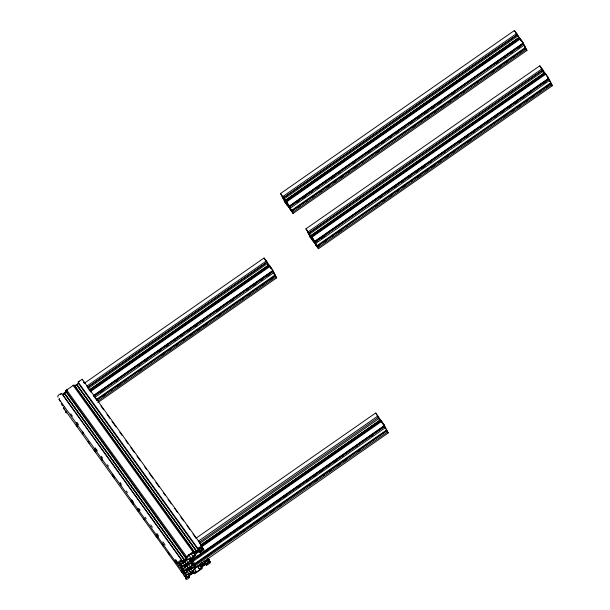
<?xml version="1.0" encoding="UTF-8"?>
<svg xmlns="http://www.w3.org/2000/svg" width="610" height="610" viewBox="0 0 610 610"><rect width="100%" height="100%" fill="white"/><g stroke="black" fill="none" stroke-linecap="round" stroke-linejoin="round"><path stroke-width="0.91" d="M59.056 399.207L59.643 398.437M178.966 565.798L179.919 564.768L178.814 563.221M183.175 571.753L184.289 573.293L183.335 574.33L184.472 576.587M194.971 564.898L194.712 564.395L386.763 430.53L387.67 431.88L194.384 566.263L194.613 566.713L193.606 567.414L191.677 567.986L191.052 566.774L192.402 565.066L193.408 564.364L193.644 564.814L194.598 563.785L192.531 560.125L384.582 426.26L386.671 429.928L194.285 563.953M202.528 546.72L201.59 547.704L201.361 547.254L200.347 547.955L198.997 549.663L199.623 550.876L202.558 549.602L201.216 547.605M209.085 559.484L208.14 560.499L207.903 560.049L206.897 560.75L205.547 562.458L206.172 563.67L209.108 562.397L207.209 559.629M194.59 563.815L194.171 563.259M65.613 411.979L66.185 411.232M185.524 578.57L186.469 577.563L185.356 576.023M67.359 390.179L67.184 389.828L65.811 390.606L73.955 384.925L193.927 551.646L192.806 552.904L194.735 552.332L198.235 549.892L199.401 547.833L198.097 548.741L78.126 382.02L82.22 379.229L202.543 546.629M65.811 390.606L185.791 557.326L187.087 556.419L185.92 558.478L184.197 559.736L182.428 560.91L62.517 394.319L66.909 390.743M194.735 552.332L74.832 385.741L78.324 383.301L198.235 549.892M64.004 406.969L63.432 407.8L64.561 409.996M182.428 560.91L180.316 561.139C183.984 557.875 173.743 564.357 179.18 563.32L178.951 562.87L179.958 562.168L181.887 561.596L182.504 562.801L180.148 565.218L179.043 563.67M60.352 401.471L59.056 399.245L180.102 568.062L181.361 567.59L181.132 567.132L182.146 566.431L184.067 565.859L184.693 567.071L183.343 568.779L182.337 569.481L182.1 569.031C180.011 569.557 181.917 573.758 183.549 571.852L183.32 571.402L184.327 570.701L186.256 570.121L186.874 571.334L184.517 573.751L183.404 572.203M186.378 564.006L191.029 559.713L190.655 558.981C186.18 559.423 183.328 562.786 180.346 565.6L180.934 566.751L186.378 564.006L184.716 561.688M187.308 559.454L186.69 558.249L188.399 556.076L188.2 555.641L191.525 553.331L191.753 553.743L194.201 553.011L194.819 554.223L193.088 556.411L193.294 556.838L191.197 558.303L187.308 559.454L186.202 557.914M199.706 543.274L203.953 549.717L200.766 552.119L199.889 552.241L201.01 550.982L197.312 552.729L194.239 555.702L194.422 556.053L195.719 555.146L195.238 555.969L191.868 558.424M186.584 570.769L188.97 573.705L192.47 571.273L195.185 567.826L194.811 567.094L189.367 569.847L184.716 574.132L185.303 575.283L188.97 573.705M188.559 568.268L193.218 563.983L192.623 562.832L188.955 564.403L185.463 566.842L182.527 569.862L183.122 571.021L188.559 568.268L186.896 565.958M185.036 575.703L186.698 578.013L189.054 575.604L188.437 574.391L186.507 574.963L184.563 576.61M199.394 564.685L200.476 564.448L199.356 565.699L203.054 563.953L206.127 560.979L205.951 560.628L204.647 561.543L205.341 560.537M199.661 569.183L201.369 567.018L200.751 565.805L198.273 566.545L198.052 566.133L195.955 567.597L193.24 571.044L193.858 572.256L196.306 571.524L196.534 571.936L199.859 569.618L197.434 566.103M193.927 551.646L192.92 551.837L185.791 557.326M286.075 201.353L286.525 201.887L520.437 38.849L519.987 38.316L286.075 201.353L287.279 203.153L282.712 196.588L516.624 33.55L517.425 34.77L283.513 197.815L282.521 196.443L282.704 196.786M517.387 34.701L283.513 197.815M284.1 198.898L518.012 35.853L516.434 33.397M285.19 200.415L519.102 37.378L518.012 35.853M285.305 200.583L519.217 37.545L520.376 39.139M285.366 200.66L519.278 37.622L519.972 38.712M286.113 201.43L519.987 38.316M290.505 208.818L289.041 206.34L522.953 43.295L523.632 44.248L523.372 43.737L289.46 206.782L289.719 207.286M289.041 206.34L287.02 203.023L289.369 206.18L523.281 43.135L522.747 42.09M284.496 200.469L291.557 210.442L289.605 206.981L523.517 43.935L524.28 45.094L525.462 47.405L291.222 210.602L286.319 203.854L286.494 204.205M296.742 202.398L298.298 201.308M302.979 198.044L305.313 196.42M310.772 192.615L312.335 191.525M317.009 188.261L319.35 186.637M324.81 182.832L326.365 181.742M331.047 178.478L334.166 176.305M338.84 173.049L340.403 171.959M352.877 163.267L354.44 162.176M367.693 152.942L370.034 151.31M375.486 147.506L377.049 146.415M381.73 143.159L384.064 141.528M389.523 137.723L391.086 136.632M395.76 133.376L398.101 131.745M403.561 127.94L405.116 126.85M409.798 123.594L412.917 121.421M417.591 118.157L419.932 116.525M423.828 113.811L426.947 111.638M431.628 108.374L433.969 106.742M437.866 104.028L440.984 101.855M451.903 94.245L455.022 92.072M496.342 63.265L498.683 61.633M504.142 57.836L505.698 56.745M510.379 53.482L512.72 51.858M518.172 48.053L519.735 46.962M290.368 208.132L524.28 45.094M293.097 213.462L527.009 50.424L525.698 48.205L291.649 211.045L291.908 211.548L293.463 210.465M525.698 48.205L291.786 211.243L293.09 213.447L290.085 209.192L290.886 210.419M298.145 207.202L300.478 205.57M305.938 201.765L307.501 200.682M312.175 197.419L314.516 195.787M319.975 191.99L321.531 190.899M326.213 187.636L329.331 185.463M334.005 182.207L336.346 180.575M340.243 177.853L343.361 175.68M348.043 172.424L349.599 171.334M354.28 168.07L357.399 165.897M362.081 162.641L363.636 161.551M376.111 152.858L379.229 150.685M412.757 127.315L415.097 125.683M420.557 121.878L422.112 120.795M426.794 117.532L429.135 115.9M434.587 112.095L436.15 111.012M440.832 107.749L443.165 106.117M448.625 102.312L450.188 101.229M454.862 97.966L457.98 95.793M462.662 92.529L464.218 91.447M476.692 82.746L478.255 81.664M491.507 72.422L493.848 70.79M499.308 66.986L500.863 65.903M505.545 62.639L507.886 61.008M513.338 57.203L514.901 56.12M519.575 52.856L521.916 51.225M292.556 212.394L526.468 49.357M60.413 394.548C63.875 392.268 55.99 395.127 58.011 397.194M84.477 383.156L264.038 258L272.06 269.399L272.906 270.634L93.345 395.798M86.689 386.206L266.25 261.05L267.05 262.277L87.489 387.434M311.474 236.642L311.916 237.168L545.828 74.13L545.386 73.596L311.474 236.642L312.678 238.434L309.499 234.179L308.103 231.869L542.015 68.831L546.591 75.396L546.408 75.045M87.451 387.358L267.012 262.201M308.912 233.096L542.786 69.982L308.912 233.096L307.92 231.724L308.096 232.075M88.076 388.517L267.637 263.352M309.499 234.179L543.411 71.141M89.174 390.034L268.736 264.877L268.415 264.595L268.644 265.068M310.589 235.704L544.501 72.659M89.281 390.202L268.911 265.121L269.65 266.296M310.764 235.94L544.677 72.903M90.051 390.972L269.612 265.815L270.062 266.349L90.501 391.506M90.867 390.499L269.612 265.815M311.512 236.71L545.386 73.596M93.795 395.41L272.579 270.794L274.05 273.28M315.904 244.107L314.432 241.621L548.344 78.583L547.414 77.18M314.432 241.621L312.419 238.304L314.768 241.461L548.68 78.423L548.146 77.371M93.437 396.401L272.998 271.236L275.095 274.904L96.311 399.519M317.459 240.942L315.118 242.574L314.859 242.063L548.771 79.025L549.03 79.529L548.344 78.583M94.359 396.05L273.143 271.442M309.895 235.757L316.948 245.731L315.004 242.262L548.916 79.224L549.679 80.375L550.861 82.685L316.62 245.891L311.71 239.135L311.893 239.486M99.941 392.55L103.067 390.377M115.557 381.669L117.12 380.579M138.196 365.886L139.759 364.795M144.44 361.532L146.789 359.9M158.493 351.741L161.619 349.56M166.301 346.297L168.642 344.665M174.109 340.853L175.672 339.77M180.354 336.499L182.695 334.867M188.162 331.062L189.725 329.972M194.407 326.708L197.533 324.528M202.215 321.264L203.778 320.174M216.268 311.474L219.394 309.293M231.106 301.134L233.447 299.495M246.714 290.246L248.278 289.163M252.959 285.892L255.308 284.26M260.767 280.455L262.33 279.365M267.012 276.101L270.138 273.921M321.356 238.22L324.474 236.047M379.832 197.465L382.173 195.833M387.632 192.028L389.188 190.938M393.869 187.682L396.21 186.05M401.662 182.245L403.225 181.162M407.907 177.899L410.24 176.267M415.7 172.462L417.263 171.379M421.937 168.116L425.056 165.943M429.737 162.679L431.293 161.597M443.767 152.897L445.33 151.814M458.583 142.572L460.924 140.94M466.383 137.136L467.939 136.053M472.62 132.789L474.961 131.158M480.413 127.353L481.976 126.27M486.65 123.006L488.991 121.375M494.451 117.57L496.014 116.487M500.688 113.224L503.807 111.05M508.488 107.787L510.822 106.163M514.726 103.441L517.844 101.268M522.518 98.012L524.859 96.38M528.756 93.658L531.874 91.485M542.793 83.875L545.912 81.702M95.129 397.201L273.913 272.594M315.767 243.413L549.679 80.375M96.403 400.122L275.331 275.705L276.627 277.908L97.852 402.539M551.097 83.486L317.185 246.531L318.489 248.727L552.408 85.713L551.097 83.486L317.04 246.333L317.299 246.837L316.62 245.891M96.548 400.32L275.331 275.705M102.907 396.271L105.248 394.639M110.715 390.827L112.278 389.744M116.96 386.481L120.086 384.3M124.768 381.036L126.331 379.946M138.821 371.238L141.939 369.065M161.459 355.462L163.8 353.83M169.267 350.018L170.83 348.928M175.512 345.664L177.853 344.032M183.32 340.22L184.883 339.137M189.565 335.866L192.691 333.693M197.373 330.429L199.714 328.798M203.618 326.075L206.744 323.895M217.671 316.277L220.797 314.104M241.873 299.411L243.436 298.32M248.117 295.057L250.458 293.425M255.925 289.613L257.489 288.53M262.17 285.259L264.511 283.627M269.978 279.822L272.319 278.19M318.084 246.295L319.64 245.205M324.322 241.941L326.655 240.317M332.114 236.512L333.678 235.422M338.352 232.166L341.47 229.985M346.152 226.729L347.708 225.639M374.998 206.622L377.338 204.99M382.798 201.186L384.353 200.095M389.035 196.839L391.376 195.208M396.828 191.403L398.391 190.312M403.065 187.056L405.406 185.425M410.865 181.62L412.429 180.529M417.103 177.274L420.221 175.1M424.903 171.837L427.236 170.205M431.14 167.491L434.259 165.318M438.933 162.054L440.496 160.971M445.17 157.708L448.289 155.535M452.971 152.271L454.526 151.189M467.008 142.488L470.127 140.315M503.654 116.945L505.987 115.32M511.447 111.516L513.01 110.425M517.684 107.162L520.025 105.538M525.484 101.733L527.04 100.642M531.722 97.379L534.063 95.755M539.514 91.95L541.078 90.859M545.752 87.604L548.87 85.423M98.088 400.922L276.094 276.856M317.947 247.683L551.859 84.637M196.054 538.18L375.623 413.023M198.265 541.23L377.826 416.073L378.627 417.293L375.676 413.084L382.401 422.631L382.218 422.288M199.066 542.45L378.596 417.225M199.653 543.533L379.222 418.376M200.751 545.058L380.312 419.901M200.858 545.226L380.426 420.069M200.926 545.302L380.487 420.145M201.635 545.996L381.197 420.839L381.639 421.365L202.078 546.529M202.329 549.145L203.534 548.657M189.923 558.173L191.227 560.102L188.871 562.511L189.489 563.724L192.432 562.443L189.977 558.913M192.104 559.683L384.155 425.818L385.04 427.153M383.957 424.613L384.491 425.658L191.456 560.552L189.794 558.234M192.668 560.323L384.727 426.459M197.472 557.365L199.813 555.733M205.28 551.928L206.843 550.838M211.525 547.574L213.866 545.942M219.333 542.13L220.896 541.039M225.578 537.776L228.697 535.603M233.386 532.339L235.727 530.7M239.631 527.986L242.749 525.805M247.439 522.541L249.78 520.909M255.247 517.097L256.802 516.014M277.885 501.321L279.449 500.23M284.13 496.967L286.471 495.335M298.183 487.169L300.524 485.537M305.991 481.732L308.332 480.093M313.799 476.288L315.355 475.198M320.044 471.934L322.385 470.302M327.852 466.49L329.408 465.407M334.097 462.136L337.216 459.963M341.905 456.699L343.46 455.609M355.958 446.901L357.513 445.811M370.788 436.562L373.129 434.93M192.196 561.993L385.489 427.61M386.908 430.729L194.857 564.593L196.214 566.896L388.219 432.947L387.67 431.88M206.683 556.739L209.024 555.1M220.736 546.941L223.077 545.309M228.537 541.497L230.885 539.865M236.344 536.06L237.908 534.97M242.589 531.707L244.938 530.075M250.397 526.262L252.746 524.63M256.642 521.908L259.769 519.735M264.45 516.464L266.013 515.381M270.695 512.118L273.821 509.937M278.503 506.674L281.629 504.493M308.95 485.453L310.513 484.363M315.202 481.099L317.543 479.468M323.003 475.655L324.566 474.565M329.255 471.301L331.596 469.67M337.055 465.857L339.404 464.225M343.3 461.503L346.427 459.33M357.353 451.713L360.479 449.532M208.872 561.947L210.084 561.452M207.598 558.958L208.612 558.577L209.093 559.431M66.795 412.703L66.063 412.886L65.613 412.055M193.08 572.203L194.194 573.743L195.063 573.469L201.651 568.894L202.268 567.941L200.964 568.848L200.789 568.497L203.862 565.531L207.56 563.777L206.439 565.035L207.301 564.921L210.015 563.045L210.549 562.283L208.483 559.179M63.265 405.52L62.472 405.757M310.215 235.368L312.007 237.93M311.939 237.892L310.208 235.391M312.404 239.631L314.188 242.2L312.381 239.638M202.123 545.82L198.768 547.757L198.097 548.741M518.02 36.12L515.602 32.414M523.281 43.135L520.932 39.978L521.55 41.19M525.462 47.405L524.615 46.162M541.352 68.808L541.802 69.342M543.213 71.561L544.257 72.803M546.613 75.823L546.331 75.266L548.68 78.423M547.955 78.69L549 79.933M550.418 82.159L550.861 82.685M283.574 198.746L284.39 199.722L280.508 193.561L514.413 30.5L515.862 32.917M290.024 208.254L289.201 207.286L289.826 208.498M287.074 205.12L287.523 205.646L284.817 201.971M308.973 234.034L309.788 235.002L305.907 228.841L539.812 65.788L541.116 68.007M315.416 243.542L314.6 242.566L315.217 243.779M312.472 240.401L312.915 240.935L310.193 237.214M265.586 261.019L266.029 261.553M267.447 263.779L270.855 268.301M275.095 274.904L273.562 272.716M377.163 416.043L377.613 416.577M379.023 418.803L380.068 420.038M382.363 422.989L382.142 422.501M384.041 425.132L384.491 425.658M386.671 429.928L385.139 427.74M191.99 558.996L192.44 559.522L191.814 558.333M381.578 421.99L380.327 420.038M514.466 30.561L517.425 34.77M539.865 65.842L542.816 70.058M526.948 50.355L524.798 47.374M552.355 85.652L550.708 83.372M280.554 193.599L282.712 196.588M305.953 228.887L308.103 231.869M318.412 248.651L315.484 244.473L316.285 245.7M264.092 258.06L267.05 262.277M276.574 277.855L274.942 275.59M388.166 432.887L387.03 431.323M519.224 37.652L518.782 37.096L519.377 38.11M381.418 421.792L380.32 420.237M545.302 74.138L545.012 73.734M520.025 38.392L522.717 42.037M545.424 73.673L548.115 77.325M516.807 34.762L517.486 35.708M518.866 37.515L521.23 40.801M516.998 35.144L517.821 36.28M549.328 80.505L550.273 81.954M525.134 47.565L525.812 48.51L525.553 48.007M550.533 82.846L551.211 83.799L550.952 83.288M286.525 201.887L289.369 206.18M311.916 237.168L314.768 241.461M284.557 200.667L283.093 198.181M309.956 235.956L308.485 233.47M291.222 210.602L291.908 211.548M269.65 265.891L272.342 269.536M382.958 423.477L383.904 424.926M378.009 417.278L379.512 419.2L378.894 417.987M380.541 420.702L382.432 423.325M386.344 430.088L387.022 431.034L386.763 430.53M84.805 383.652L83.684 382.089L84.088 382.874M88.122 388.257L90.913 392.131M94.786 397.507L97.013 400.617M100.894 405.993L103.677 409.874M106.994 414.48L109.785 418.353M111.996 421.418L115.892 426.84M119.766 432.216L122 435.326M125.874 440.702L128.1 443.805M130.868 447.641L134.208 452.292M136.975 456.127L140.315 460.779M144.745 466.924L146.423 469.258M149.183 473.093L153.087 478.514M155.847 482.35L159.187 487.001M163.617 493.147L165.295 495.48M168.063 499.315L171.402 503.967M174.719 508.572L177.51 512.453M180.827 517.051L183.618 520.932M186.934 525.538L189.725 529.419M193.042 534.024L195.825 537.898M201.59 547.345L202.703 548.886M200.896 547.284L202.558 549.602M199.882 547.986L201.552 550.304M207.583 559.37L209.245 561.688M207.438 560.079L209.108 562.397M198.509 549.336L199.623 550.876M206.432 560.788L208.094 563.099M198.845 550.83L199.958 552.37M205.059 562.13L206.172 563.67M76.707 384.43L196.611 551.021M76.601 384.567L196.504 551.158M203.671 561.147L204.777 562.687M205.395 563.625L206.5 565.165M76.448 384.613L196.359 551.204M202.047 562.275L203.16 563.823M201.948 562.412L203.054 563.953M201.796 562.458L202.909 563.998M194.674 553.735L195.787 555.275M193.705 552.683L194.819 554.223M73.009 385.245L192.92 551.837M200.171 563.587L201.285 565.127M200.255 565.478L201.369 567.018M190.869 553.331L193.294 556.838M197.64 566.538L199.859 569.618M188.421 554.444L191.197 558.303M194.544 564.265L195.657 565.813M190.907 559.423L192.569 561.734M189.847 558.973L192.432 562.443M193.644 564.456L194.758 565.996M190.991 560.895L193.218 563.983M192.943 564.395L194.613 566.713M188.719 559.012L189.824 560.559M189.756 560.834L191.418 563.152M66.498 389.782L186.408 556.373M190.899 563.282L192.005 564.822M191.936 565.104L193.606 567.414M194.079 568.444L196.534 571.936M66.017 391.887L185.92 558.478M186.439 560.43L188.101 562.74M190.564 566.446L191.677 567.986M188.063 563.922L190.29 567.003M64.393 393.015L184.296 559.606M64.286 393.145L184.197 559.736M190.8 568.955L192.47 571.273M64.141 393.191L184.045 559.782M184.266 560.788L186.485 563.869M184.563 561.734L186.225 564.044M187.003 565.821L188.665 568.139M186.744 565.996L188.414 568.314M188.627 569.313L190.846 572.401M188.52 569.45L190.747 572.531M61.648 393.511L181.62 560.232M188.932 570.266L190.594 572.576M182.939 562.862L184.609 565.18M181.399 561.261L182.504 562.801M185.127 567.132L186.79 569.443M183.579 565.523L184.693 567.071M185.76 569.793L186.874 571.334M179.493 562.199L182.146 565.912M187.949 574.056L189.054 575.604M181.681 566.461L184.327 570.175M183.862 570.731L186.507 574.445M70.745 413.862L72.407 416.172M76.852 422.341L78.515 424.659M95.168 447.793L97.386 450.882M101.275 456.28L102.388 457.82M107.383 464.767L108.488 466.307M120.147 482.502L121.26 484.043M126.255 490.989L127.368 492.529M139.027 508.725L140.132 510.265M145.127 517.211L146.24 518.752M150.678 524.92L152.347 527.238M156.785 533.407L158.455 535.717M162.893 541.886L165.112 544.974M175.665 559.629L177.327 561.94M178.44 563.48L179.546 565.028M180.667 567.17L182.337 569.481M182.009 569.473L183.122 571.021M186.042 574.994L187.712 577.312M76.258 422.753L77.363 424.293M82.365 431.239L83.471 432.78M95.129 448.975L96.243 450.515M101.237 457.462L102.343 459.002M120.109 483.684L121.222 485.224M131.768 499.88L133.43 502.19M137.875 508.366L139.537 510.677M156.747 534.589L158.417 536.899M175.07 560.033L177.289 563.121M180.621 567.75L181.727 569.29M76.219 423.935L77.325 425.475M82.327 432.414L83.433 433.962M95.091 450.157L96.205 451.697M101.199 458.644L102.312 460.184M112.858 474.839L114.52 477.15M131.173 500.291L133.399 503.372M156.16 534.993L157.266 536.533M162.26 543.479L163.373 545.02M175.032 561.215L176.137 562.763M181.139 569.702L183.915 573.56M76.181 425.117L77.295 426.657M87.84 441.312L89.502 443.622M93.948 449.791L95.61 452.109M112.263 475.243L114.482 478.332M131.135 501.466L133.361 504.554M137.242 509.952L138.356 511.493M143.35 518.439L144.463 519.979M156.122 536.175L157.227 537.715M162.222 544.661L163.335 546.202M167.773 552.37L169.443 554.688M181.101 570.884L182.207 572.424M184.982 576.282L186.096 577.822M63.432 407.8L183.343 574.391M269.475 266.28L268.69 265.137M519.789 38.697L519.438 38.194M544.837 73.482L544.12 72.354L545.424 74.077M520.025 38.796L520.376 39.337M547.521 77.432L549.816 81.069M314.501 241.819L307.44 231.846L309.529 235.513L309.27 235.002M289.102 206.538L282.041 196.565L284.138 200.225L283.879 199.722M382.76 423.714L383.69 425.117M270.893 268.133L270.558 267.477M267.599 263.528L267.935 264.183M273.364 272.96L275.445 276.01L275.186 275.506M383.926 424.56L381.197 420.839M82.22 379.229L82.632 380.038M61.244 403.515L62.38 405.734M543.701 71.965L541.001 67.695L541.261 68.206M541.939 69.54L542.198 70.043M543.182 71.965L543.441 72.468M311.352 238.06L311.969 239.273L309.621 236.116L310.162 237.16M285.953 202.772L286.578 203.984L284.229 200.827L284.763 201.879M384.582 426.26L384.841 426.771M272.373 269.589L272.906 270.634M272.998 271.236L273.257 271.747M267.416 264.176L267.676 264.687M192.531 560.125L192.79 560.636M191.227 560.102L191.456 560.552M194.194 573.743L195.246 572.363L193.324 572.935L189.824 575.375L188.658 577.434C192.013 574.902 186.271 581.62 185.516 578.646M179.919 564.768L180.148 565.218M184.289 573.293L184.517 573.751M186.469 577.563L186.698 578.013M79.674 381.593L79.491 381.242L78.126 382.02M75.663 385.81A1.876 0.595 -35.7 0 1 75.922 385.505M76.25 385.192A1.876 0.595 -35.7 0 1 76.532 384.963M77.035 384.62A1.876 0.595 -35.7 0 1 77.813 384.247M63.356 394.388A1.876 0.595 -35.7 0 1 63.768 393.93M63.936 393.778A1.876 0.595 -35.7 0 1 64.317 393.473M64.828 393.145A1.876 0.595 -35.7 0 1 65.59 392.802M202.024 565.333L201.994 565.394A1.876 0.595 -35.7 0 0 203.732 565.272A1.876 0.595 -35.7 0 0 204.655 563.548L204.266 563.632A1.876 0.595 -35.7 0 0 202.253 565.028L202.032 565.325M284.832 200.095L286.608 202.65L284.832 200.095M287.02 204.358L288.789 206.912L287.02 204.358M196.374 552.942A1.876 0.595 -35.7 0 0 198.448 550.868A1.876 0.595 -35.7 0 0 195.901 552.019A1.876 0.595 -35.7 0 0 196.374 552.942M184.067 561.52A1.876 0.595 -35.7 0 0 186.141 559.454A1.876 0.595 -35.7 0 0 183.595 560.598A1.876 0.595 -35.7 0 0 184.067 561.52M188.429 570.053A1.876 0.595 -35.7 0 0 190.503 567.986A1.876 0.595 -35.7 0 0 187.956 569.13A1.876 0.595 -35.7 0 0 188.429 570.053M186.248 565.79A1.876 0.595 -35.7 0 0 188.322 563.716A1.876 0.595 -35.7 0 0 185.775 564.868A1.876 0.595 -35.7 0 0 186.248 565.79M190.617 574.323A1.876 0.595 -35.7 0 0 192.684 572.249A1.876 0.595 -35.7 0 0 190.145 573.392A1.876 0.595 -35.7 0 0 190.617 574.323"/></g></svg>
